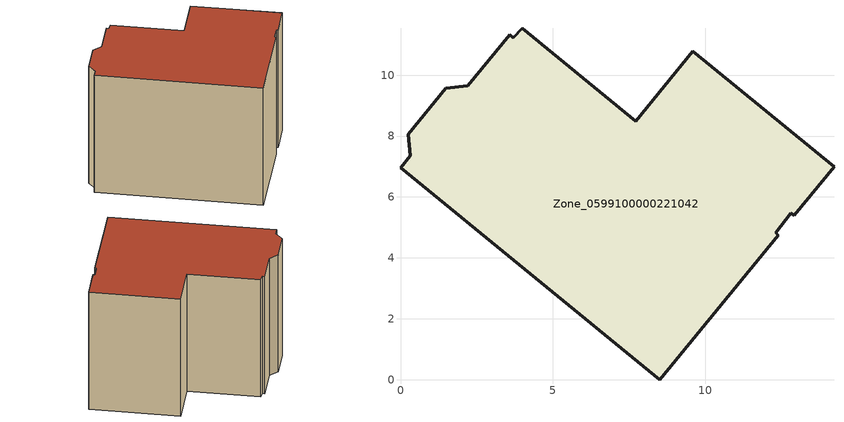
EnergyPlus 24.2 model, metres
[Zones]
Zone_0599100000221042
 floor ground (C_G): 3.71,11.23 4,11.54 7.72,8.49 9.6,10.79 14.23,6.99 12.93,5.4 12.82,5.46 12.31,4.83 12.39,4.75 8.51,0 0,6.96 0.32,7.35 0.25,8.06 1.49,9.57 2.2,9.65 3.58,11.33 z0
 wall outside (C_F): 12.93,5.4 14.23,6.99 9.6,10.79 7.72,8.49 4,11.54 3.71,11.23 3.58,11.33 2.2,9.65 1.49,9.57 0.25,8.06 0.32,7.35 0,6.96 8.51,0 12.39,4.75 12.31,4.83 12.82,5.46 12.93,5.4 z0:8.96
 roof outside (C_R): 8.51,0 12.39,4.75 12.31,4.83 12.82,5.46 12.93,5.4 14.23,6.99 9.6,10.79 7.72,8.49 4,11.54 3.71,11.23 3.58,11.33 2.2,9.65 1.49,9.57 0.25,8.06 0.32,7.35 0,6.96 z8.96
[BUILDING]
Pand.0599100000221042: North Axis=0; Terrain=City; Loads Convergence Tolerance Value=0.04; Temperature Convergence Tolerance Value=0.4; Solar Distribution=FullExterior; Maximum Number of Warmup Days=25; Minimum Number of Warmup Days=1
[Site:Location]
Rotterdam.The.Hague.AP_ZH_NLD Design_Conditions: Latitude=51.96; Longitude=4.45; Time Zone=1; Elevation=-4.5
[SITE:GROUNDTEMPERATURE:BUILDINGSURFACE]
18, 18, 18, 18, 18, 18, 18, 18, 18, 18, 18, 18
[MATERIAL] Thermal Absorptance=0.9; Solar Absorptance=0.7; Visible Absorptance=0.7
Name | Roughness | Thickness | Conductivity | Density | Specific Heat
G.TC.1946-1964 | MediumSmooth | 0.15 | 1 | 540 | 1210
F.TC.1946-1964 | Rough | 0.3 | 0.857143 | 1920 | 840
R.TC.1946-1964 | MediumRough | 0.2 | 0.235294 | 1500 | 1000
[CONSTRUCTION]
C_G: G.TC.1946-1964
C_F: F.TC.1946-1964
C_R: R.TC.1946-1964
[ZONE]
Zone_0599100000221042: Type=1; Multiplier=1; Ceiling Height=Autocalculate; Volume=Autocalculate; Floor Area=autocalculate; Part of Total Floor Area=Yes
[ZONEINFILTRATION:DESIGNFLOWRATE]
Infil_Zone_0599100000221042: Zone or ZoneList or Space or SpaceList=Zone_0599100000221042; Schedule=AlwaysOn; Design Flow Rate Calculation Method=Flow/Area; Flow Rate per Floor Area=0.003; Constant Term Coefficient=1; Temperature Term Coefficient=0; Velocity Term Coefficient=0; Velocity Squared Term Coefficient=0
[HVACTEMPLATE:ZONE:IDEALLOADSAIRSYSTEM]
Zone_0599100000221042: Maximum Heating Supply Air Temperature=50; Minimum Cooling Supply Air Temperature=13; Maximum Heating Supply Air Humidity Ratio=0.0156; Minimum Cooling Supply Air Humidity Ratio=0.0077; Heating Limit=NoLimit; Cooling Limit=NoLimit; Dehumidification Control Type=ConstantSensibleHeatRatio; Cooling Sensible Heat Ratio=0.7; Dehumidification Setpoint=60; Humidification Control Type=None; Humidification Setpoint=30; Outdoor Air Method=None; Outdoor Air Flow Rate per Person=0.00944; Outdoor Air Flow Rate per Zone Floor Area=0; Outdoor Air Flow Rate per Zone=0; Demand Controlled Ventilation Type=None; Outdoor Air Economizer Type=NoEconomizer; Heat Recovery Type=None; Sensible Heat Recovery Effectiveness=0.7; Latent Heat Recovery Effectiveness=0.65
[ZONECONTROL:THERMOSTAT]
ThermostatControl_Zone_0599100000221042: Zone or ZoneList=Zone_0599100000221042; Control Type Schedule=DualSetpointControlType; Control 1=Thermostat_Zone_0599100000221042; Temperature Difference Between Cutout And Setpoint=0
[THERMOSTATSETPOINT:DUALSETPOINT]
Thermostat_Zone_0599100000221042: Heating Setpoint Temperature Schedule=HeatingSetpoint_Zone_0599100000221042; Cooling Setpoint Temperature Schedule=CoolingSetpoint_Zone_0599100000221042
[SCHEDULE:COMPACT]
HeatingSetpoint_Zone_0599100000221042: Through: 12/31, For: AllDays, Until: 24:00, 21
CoolingSetpoint_Zone_0599100000221042: Through: 12/31, For: AllDays, Until: 24:00, 24
DualSetpointControlType: Through: 12/31, For: AllDays, Until: 24:00, 4
AlwaysOn: Through: 12/31, For: AllDays, Until: 24:00, 1
